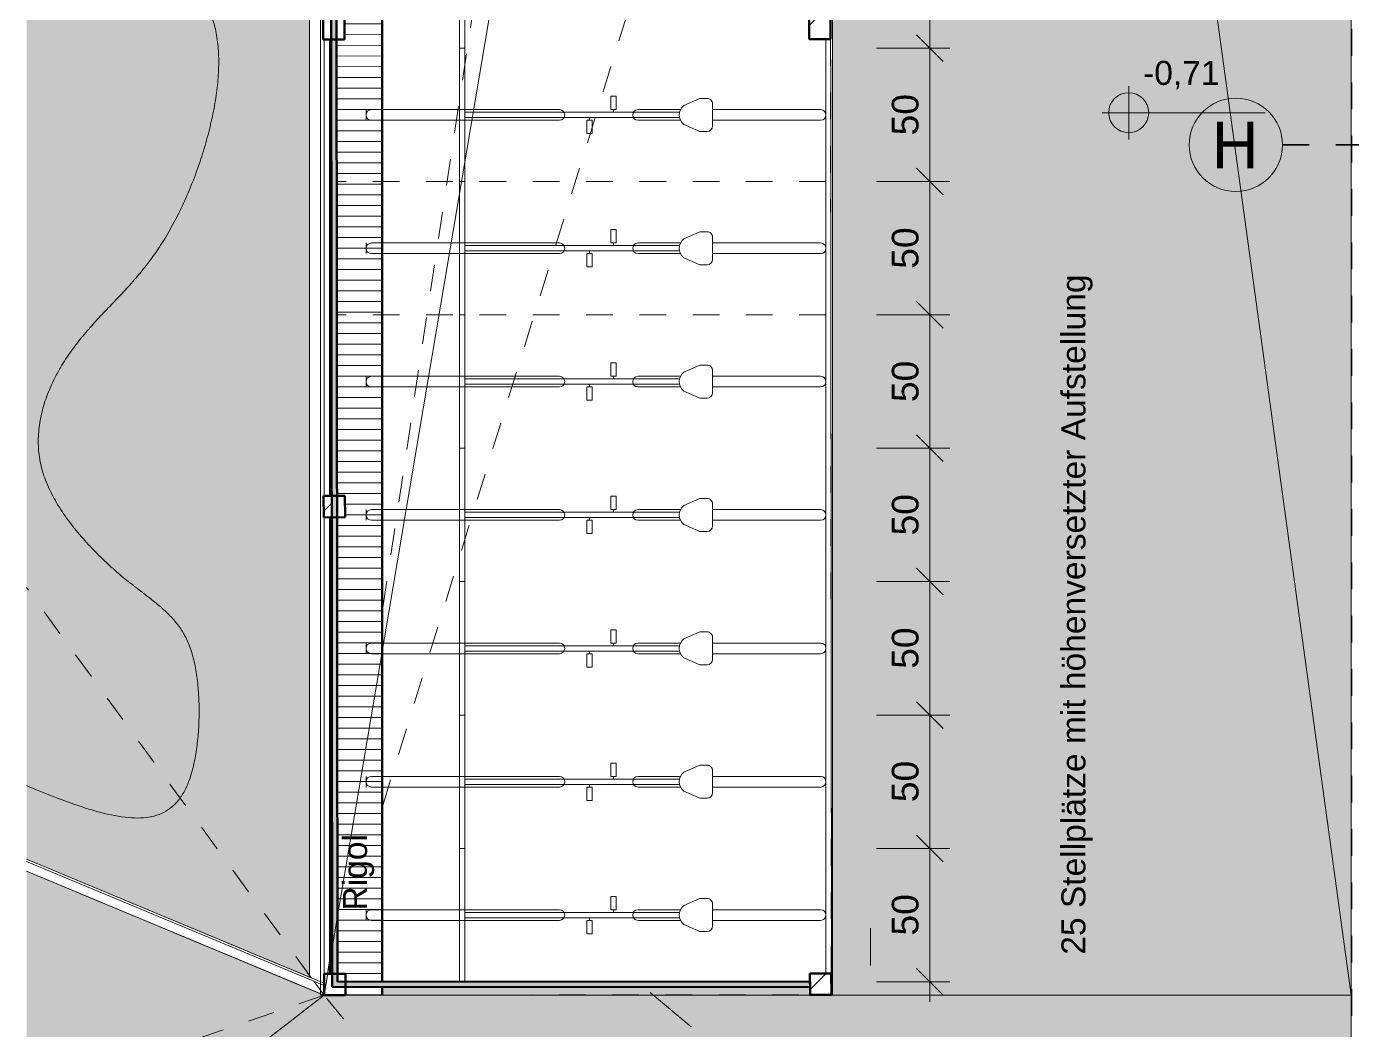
# Model space of a CAD drawing. Header units: metres. Extents: x -2.6 to 53.4, y 58.8 to 100.4.
# Drawn here: x -0.889 to 4.084, y 67.757 to 71.521 of the extents above; entities that cross this region are included whole.
import ezdxf

# ---------------------------------------------------------------- set-up
doc = ezdxf.new("R2010")
doc.units = ezdxf.units.M
for name, pattern in [('Strich Punkt Mittel', [0.015875, 0.00635, -0.004763, 0, -0.004763]), ('Verdeckt', [0.003, 0.002, -0.001]), ('Verdeckt Unten', [0.005, 0.003, -0.002])]:
    doc.linetypes.add(name, pattern=pattern)
for name, color, linetype, lineweight in [('A-DETL-GENF_', 92, 'Continuous', 13), ('A-DETL-MBND', 5, 'Continuous', 5), ('A-FLOR-HRAL', 11, 'Continuous', 5), ('A_2D', 7, 'Continuous', 13), ('A_Bemassung-50_', 4, 'Continuous', 9), ('A_Bemassung_', 4, 'Continuous', 9), ('A_Beschriftung_', 7, 'Continuous', 9), ('A_Decken', 8, 'Continuous', 13), ('A_Gelaender', 7, 'Continuous', 13), ('A_Parkplatz', 7, 'Continuous', 13), ('A_Raeume', 7, 'Continuous', 13), ('A_Raeume_', 7, 'Continuous', 5), ('A_Raeume_Beschriftung_', 7, 'Continuous', 9), ('A_Raster_', 1, 'Continuous', 9), ('A_Waende', 7, 'Continuous', 13), ('A_Waende_SHR', 251, 'Continuous', 13), ('G-ANNO-DIMS_', 111, 'Continuous', 9), ('M-EQPM-IDEN_', 50, 'Continuous', 9), ('Text', 130, 'Continuous', 9)]:
    doc.layers.add(name, color=color, linetype=linetype, lineweight=lineweight)
doc.styles.add('Arial_1', font='arial.ttf', dxfattribs={"height": 0.175})
doc.styles.add('Arial_2', font='arial.ttf', dxfattribs={"height": 0.09})
doc.styles.add('Arial_5', font='arial.ttf', dxfattribs={"height": 0.1})
doc.dimstyles.new('WGA-Bemaßung', dxfattribs={"dimscale": 0.3048, "dimtxt": 0.102026, "dimasz": 0.328084, "dimexe": 0.246063, "dimexo": 0.0625, "dimgap": 0.04101, "dimtad": 1, "dimdec": 1, "dimlfac": 100, "dimrnd": 0.5, "dimdsep": 46, "dimtxsty": 'Arial_5', "dimblk1": 'OBLIQUE', "dimblk2": 'OBLIQUE', "dimsah": 1, "dimcen": 0.09, "dimdle": 0.246063, "dimazin": 2, "dimtfac": 1, "dimtdec": 4, "dimtix": 1, "dimtmove": 0, "dimatfit": 3, "dimfxl": 0.656168, "dimfxlon": 1, "dimtvp": 1, "dimtolj": 1, "dimtzin": 0, "dimarcsym": 2})

# ---------------------------------------------------------------- blocks, each defined once
blk = doc.blocks.new('Geländer - Geländer-3410110-263_PP_00EG_BT1')
at = {"layer": 'A_Gelaender', "lineweight": 5}
blk.add_line((4.0799, 80.4655), (4.0799, 67.2368), dxfattribs=at)
blk = doc.blocks.new('Geländer - Geländer-3651125-263_PP_00EG_BT1')
at = {"layer": 'A_Gelaender', "lineweight": 5}
for p, q in [((0.2269, 67.9343), (-0.8892, 68.3998)), ((-0.8892, 68.3912), (0.2266, 67.9257)), ((0.2266, 67.9257), (0.2268, 67.9262))]:
    blk.add_line(p, q, dxfattribs=at)
blk = doc.blocks.new('Pergola1 - Pergola-4560027-263_PP_00EG_BT1')
at = {"layer": 'A_Waende_SHR', "lineweight": 5}
h = blk.add_hatch(dxfattribs=at)
h.set_pattern_fill('FP_95', color=250, style=0, pattern_type=2)
h.set_pattern_definition([(45, (0.1, 0), (-0.1414214, 0.2828427), []), (45, (0, 0), (-0.1414214, 0.2828427), [0.1, -0.15]), (45, (-0.1, 0), (-0.1414214, 0.2828427), [])])
h.paths.add_polyline_path([(0.227, 67.8896), (0.307, 67.8898), (0.3069, 67.9196), (0.2569, 67.9196), (0.2569, 67.9696), (0.2269, 67.9696), (0.227, 67.8896)])
h.paths.add_polyline_path([(2.0495, 67.8911), (2.1295, 67.8913), (2.1294, 67.9712), (2.0494, 67.9711), (2.0495, 67.8913)])
h.paths.add_polyline_path([(0.2769, 67.9396), (0.3069, 67.9396), (0.3069, 67.9696), (0.2769, 67.9696), (0.2769, 67.9411)])
h.paths.add_polyline_path([(0.2254, 69.6812), (0.2554, 69.6812), (0.2553, 69.7612), (0.2253, 69.7612)])
h.paths.add_polyline_path([(0.2754, 69.6813), (0.3054, 69.6813), (0.3053, 69.7613), (0.2753, 69.7613), (0.2754, 69.7313)])
h.paths.add_polyline_path([(0.2238, 71.4729), (0.2538, 71.4729), (0.2538, 71.5529), (0.2238, 71.5529)])
h.paths.add_polyline_path([(0.2738, 71.4729), (0.3038, 71.473), (0.3038, 71.553), (0.2738, 71.5529), (0.2738, 71.5229)])
h.paths.add_polyline_path([(2.0464, 71.4745), (2.1264, 71.4745), (2.1263, 71.5545), (2.0463, 71.5545)])
h.paths.add_polyline_path([(0.2223, 73.2646), (0.2523, 73.2646), (0.2517, 73.3446), (0.2222, 73.3446)])
h.paths.add_polyline_path([(0.2723, 73.2646), (0.3023, 73.2646), (0.3022, 73.3446), (0.2722, 73.3446), (0.2722, 73.3146)])
h.paths.add_polyline_path([(0.2207, 75.0562), (0.2507, 75.0562), (0.2507, 75.1362), (0.2207, 75.1362), (0.2207, 75.0705)])
h.paths.add_polyline_path([(0.2707, 75.0563), (0.3007, 75.0563), (0.3007, 75.1363), (0.2707, 75.1363), (0.2707, 75.0705)])
h.paths.add_polyline_path([(2.0433, 75.0578), (2.1233, 75.0579), (2.1232, 75.1379), (2.0432, 75.1378)])
h.paths.add_polyline_path([(0.2192, 76.8479), (0.2492, 76.8479), (0.2491, 76.9279), (0.2191, 76.9279)])
h.paths.add_polyline_path([(0.2692, 76.8479), (0.2992, 76.848), (0.2991, 76.928), (0.2691, 76.9279), (0.2691, 76.8979)])
h.paths.add_polyline_path([(0.2176, 78.6396), (0.2476, 78.6396), (0.2476, 78.7196), (0.2176, 78.7196), (0.2176, 78.6414)])
h.paths.add_polyline_path([(0.2676, 78.6396), (0.2976, 78.6396), (0.2976, 78.7196), (0.2676, 78.7196), (0.2676, 78.6414)])
h.paths.add_polyline_path([(2.0402, 78.6411), (2.1202, 78.6412), (2.1201, 78.7212), (2.0401, 78.7211)])
h.paths.add_polyline_path([(0.2161, 80.4312), (0.2461, 80.4312), (0.246, 80.4828), (0.296, 80.4828), (0.296, 80.5113), (0.216, 80.5112), (0.216, 80.4693)])
h.paths.add_polyline_path([(0.2661, 80.4313), (0.2961, 80.4313), (0.296, 80.4628), (0.2661, 80.4628), (0.2661, 80.4506)])
h.paths.add_polyline_path([(2.0386, 80.4328), (2.1186, 80.4329), (2.1186, 80.5129), (2.0386, 80.5128), (2.0386, 80.4628)])
h = blk.add_hatch(dxfattribs=at)
h.set_pattern_fill('FP_94', color=250, style=0, pattern_type=2)
h.set_pattern_definition([(216.87, (0.0833, 0.20825), (0.624749256, 0.416501116), [0.10413, -0.93713]), (206.565, (0.20825, 0.14578), (-0.20825414, -0.2082493), [0.23283, -0.23283]), (198.435, (0.20825, 0.04165), (-0.41650024, -0.208245843), [0.13171, -0.52684])])
h.paths.add_polyline_path([(0.2569, 67.9196), (2.0495, 67.9211), (2.0495, 67.9411), (0.2769, 67.9396), (0.2661, 80.4628), (2.0386, 80.4628), (2.0386, 80.4828), (0.246, 80.4828), (0.2569, 67.9285)])
at = {"layer": 'A_Waende', "lineweight": 50}
for p, q in [((0.246, 80.4828), (0.2569, 67.9196)), ((0.2769, 67.9396), (0.2661, 80.4628)), ((0.2238, 71.5529), (0.2238, 71.4729)), ((0.3038, 71.473), (0.3038, 71.553)), ((2.0463, 71.5545), (2.0464, 71.4745)), ((2.1264, 71.4745), (2.1263, 71.5545)), ((0.2238, 71.4729), (0.3038, 71.473)), ((2.0464, 71.4745), (2.1264, 71.4745)), ((0.3053, 69.7613), (0.2253, 69.7612)), ((0.2253, 69.7612), (0.2254, 69.6812)), ((0.3054, 69.6813), (0.3053, 69.7613)), ((0.2254, 69.6812), (0.3054, 69.6813)), ((0.3069, 67.9696), (0.2269, 67.9696)), ((0.2269, 67.9696), (0.227, 67.8896)), ((2.0495, 67.9411), (0.2769, 67.9396)), ((0.307, 67.8896), (0.3069, 67.9696)), ((2.1294, 67.9712), (2.0494, 67.9711)), ((2.0494, 67.9711), (2.0495, 67.8911)), ((2.0495, 67.9211), (2.0495, 67.9411)), ((2.1295, 67.8912), (2.1294, 67.9712)), ((0.227, 67.8896), (0.307, 67.8896)), ((0.2569, 67.9196), (2.0495, 67.9211)), ((2.0495, 67.8911), (2.1295, 67.8912))]:
    blk.add_line(p, q, dxfattribs=at)
blk = doc.blocks.new('Park_Fahrrad_Reihe - Park_Fahrrad_Reihe-4859546-263_PP_00EG_BT1')
at = {"layer": 'A_Parkplatz'}
for p, q in [((-0.02, 0.775), (0.02, 0.775)), ((-0.02, 0.05), (-0.02, 0.755)), ((0.02, 0.755), (0.02, 0.05)), ((0.48, 0.775), (0.52, 0.775)), ((0.48, 0.05), (0.48, 0.755)), ((0.52, 0.755), (0.52, 0.05)), ((0.98, 0.775), (1.02, 0.775)), ((0.98, 0.05), (0.98, 0.755)), ((1.02, 0.755), (1.02, 0.05)), ((1.48, 0.775), (1.52, 0.775)), ((1.48, 0.05), (1.48, 0.755)), ((1.52, 0.755), (1.52, 0.05)), ((1.98, 0.775), (2.02, 0.775)), ((1.98, 0.05), (1.98, 0.755)), ((2.02, 0.755), (2.02, 0.05)), ((2.48, 0.775), (2.52, 0.775)), ((2.48, 0.05), (2.48, 0.755)), ((2.52, 0.755), (2.52, 0.05)), ((2.98, 0.775), (3.02, 0.775)), ((2.98, 0.05), (2.98, 0.755)), ((3.02, 0.755), (3.02, 0.05)), ((-0.25, 0.425), (0.25, 0.425)), ((0.25, 0.405), (-0.25, 0.405)), ((-0.01, -0.4007), (-0.01, 0.405)), ((0.01, -0.4007), (0.01, 0.405)), ((0.25, 0.405), (0.25, 0.425)), ((0.25, 0.425), (0.75, 0.425)), ((0.25, 0.425), (0.25, 0.405)), ((0.75, 0.405), (0.25, 0.405)), ((0.49, -0.4007), (0.49, 0.405)), ((0.51, -0.4007), (0.51, 0.405)), ((0.75, 0.405), (0.75, 0.425)), ((0.75, 0.425), (1.25, 0.425)), ((0.75, 0.425), (0.75, 0.405)), ((1.25, 0.405), (0.75, 0.405)), ((0.99, -0.4007), (0.99, 0.405)), ((1.01, -0.4007), (1.01, 0.405)), ((1.25, 0.405), (1.25, 0.425)), ((1.25, 0.425), (1.75, 0.425)), ((1.25, 0.425), (1.25, 0.405)), ((1.75, 0.405), (1.25, 0.405)), ((1.49, -0.4007), (1.49, 0.405)), ((1.51, -0.4007), (1.51, 0.405)), ((1.75, 0.405), (1.75, 0.425)), ((1.75, 0.425), (2.25, 0.425)), ((1.75, 0.425), (1.75, 0.405)), ((2.25, 0.405), (1.75, 0.405)), ((1.99, -0.4007), (1.99, 0.405)), ((2.01, -0.4007), (2.01, 0.405)), ((2.25, 0.405), (2.25, 0.425)), ((2.25, 0.425), (2.75, 0.425)), ((2.25, 0.425), (2.25, 0.405)), ((2.75, 0.405), (2.25, 0.405)), ((2.49, -0.4007), (2.49, 0.405)), ((2.51, -0.4007), (2.51, 0.405)), ((2.75, 0.405), (2.75, 0.425)), ((2.75, 0.425), (3.25, 0.425)), ((2.75, 0.425), (2.75, 0.405)), ((3.25, 0.405), (2.75, 0.405)), ((2.99, -0.4007), (2.99, 0.405)), ((3.01, -0.4007), (3.01, 0.405)), ((3.25, 0.405), (3.25, 0.425)), ((3.25, 0.425), (3.75, 0.425)), ((3.25, 0.425), (3.25, 0.405)), ((3.75, 0.405), (3.25, 0.405)), ((-0.07, -0.0734), (-0.07, -0.0534)), ((-0.07, -0.0534), (-0.02, -0.0534)), ((-0.02, -0.0734), (-0.07, -0.0734)), ((-0.02, -0.0534), (-0.02, -0.0734)), ((-0.02, -0.0634), (-0.01, -0.0634)), ((0.43, -0.0734), (0.43, -0.0534)), ((0.43, -0.0534), (0.48, -0.0534)), ((0.48, -0.0734), (0.43, -0.0734)), ((0.48, -0.0534), (0.48, -0.0734)), ((0.48, -0.0634), (0.49, -0.0634)), ((0.93, -0.0734), (0.93, -0.0534)), ((0.93, -0.0534), (0.98, -0.0534)), ((0.98, -0.0734), (0.93, -0.0734)), ((0.98, -0.0534), (0.98, -0.0734)), ((0.98, -0.0634), (0.99, -0.0634)), ((1.43, -0.0734), (1.43, -0.0534)), ((1.43, -0.0534), (1.48, -0.0534)), ((1.48, -0.0734), (1.43, -0.0734)), ((1.48, -0.0534), (1.48, -0.0734)), ((1.48, -0.0634), (1.49, -0.0634)), ((1.93, -0.0734), (1.93, -0.0534)), ((1.93, -0.0534), (1.98, -0.0534)), ((1.98, -0.0734), (1.93, -0.0734)), ((1.98, -0.0534), (1.98, -0.0734)), ((1.98, -0.0634), (1.99, -0.0634)), ((2.43, -0.0734), (2.43, -0.0534)), ((2.43, -0.0534), (2.48, -0.0534)), ((2.48, -0.0734), (2.43, -0.0734)), ((2.48, -0.0534), (2.48, -0.0734)), ((2.48, -0.0634), (2.49, -0.0634)), ((2.93, -0.0734), (2.93, -0.0534)), ((2.93, -0.0534), (2.98, -0.0534)), ((2.98, -0.0734), (2.93, -0.0734)), ((2.98, -0.0534), (2.98, -0.0734)), ((2.98, -0.0634), (2.99, -0.0634)), ((0.02, -0.163), (0.02, -0.143)), ((0.02, -0.143), (0.07, -0.143)), ((0.07, -0.143), (0.07, -0.163)), ((0.52, -0.163), (0.52, -0.143)), ((0.52, -0.143), (0.57, -0.143)), ((0.57, -0.143), (0.57, -0.163)), ((1.02, -0.163), (1.02, -0.143)), ((1.02, -0.143), (1.07, -0.143)), ((1.07, -0.143), (1.07, -0.163)), ((1.52, -0.163), (1.52, -0.143)), ((1.52, -0.143), (1.57, -0.143)), ((1.57, -0.143), (1.57, -0.163)), ((2.02, -0.163), (2.02, -0.143)), ((2.02, -0.143), (2.07, -0.143)), ((2.07, -0.143), (2.07, -0.163)), ((2.52, -0.163), (2.52, -0.143)), ((2.52, -0.143), (2.57, -0.143)), ((2.57, -0.143), (2.57, -0.163)), ((3.02, -0.163), (3.02, -0.143)), ((3.02, -0.143), (3.07, -0.143)), ((3.07, -0.143), (3.07, -0.163)), ((0.02, -0.153), (0.01, -0.153)), ((0.07, -0.163), (0.02, -0.163)), ((0.52, -0.153), (0.51, -0.153)), ((0.57, -0.163), (0.52, -0.163)), ((1.02, -0.153), (1.01, -0.153)), ((1.07, -0.163), (1.02, -0.163)), ((1.52, -0.153), (1.51, -0.153)), ((1.57, -0.163), (1.52, -0.163)), ((2.02, -0.153), (2.01, -0.153)), ((2.07, -0.163), (2.02, -0.163)), ((2.52, -0.153), (2.51, -0.153)), ((2.57, -0.163), (2.52, -0.163)), ((3.02, -0.153), (3.01, -0.153)), ((3.07, -0.163), (3.02, -0.163)), ((-0.02, -0.4042), (-0.02, -0.245)), ((0.02, -0.245), (0.02, -0.4042)), ((0.48, -0.4042), (0.48, -0.245)), ((0.52, -0.245), (0.52, -0.4042)), ((0.98, -0.4042), (0.98, -0.245)), ((1.02, -0.245), (1.02, -0.4042)), ((1.48, -0.4042), (1.48, -0.245)), ((1.52, -0.245), (1.52, -0.4042)), ((1.98, -0.4042), (1.98, -0.245)), ((2.02, -0.245), (2.02, -0.4042)), ((2.48, -0.4042), (2.48, -0.245)), ((2.52, -0.245), (2.52, -0.4042)), ((2.98, -0.4042), (2.98, -0.245)), ((3.02, -0.245), (3.02, -0.4042)), ((-0.0353, -0.4163), (-0.062, -0.4769)), ((0.0353, -0.4163), (0.062, -0.4769)), ((0.4647, -0.4163), (0.438, -0.4769)), ((0.5353, -0.4163), (0.562, -0.4769)), ((0.9647, -0.4163), (0.938, -0.4769)), ((1.0353, -0.4163), (1.062, -0.4769)), ((1.4647, -0.4163), (1.438, -0.4769)), ((1.5353, -0.4163), (1.562, -0.4769)), ((1.9647, -0.4163), (1.938, -0.4769)), ((2.0353, -0.4163), (2.062, -0.4769)), ((2.4647, -0.4163), (2.438, -0.4769)), ((2.5353, -0.4163), (2.562, -0.4769)), ((2.9647, -0.4163), (2.938, -0.4769)), ((3.0353, -0.4163), (3.062, -0.4769)), ((-0.062, -0.4769), (-0.062, -0.5044)), ((0.062, -0.4769), (0.062, -0.5044)), ((0.438, -0.4769), (0.438, -0.5044)), ((0.562, -0.4769), (0.562, -0.5044)), ((0.938, -0.4769), (0.938, -0.5044)), ((1.062, -0.4769), (1.062, -0.5044)), ((1.438, -0.4769), (1.438, -0.5044)), ((1.562, -0.4769), (1.562, -0.5044)), ((1.938, -0.4769), (1.938, -0.5044)), ((2.062, -0.4769), (2.062, -0.5044)), ((2.438, -0.4769), (2.438, -0.5044)), ((2.562, -0.4769), (2.562, -0.5044)), ((2.938, -0.4769), (2.938, -0.5044)), ((3.062, -0.4769), (3.062, -0.5044)), ((-0.042, -0.5244), (0.042, -0.5244)), ((-0.02, -0.93), (-0.02, -0.5244)), ((0.02, -0.5244), (0.02, -0.93)), ((0.458, -0.5244), (0.542, -0.5244)), ((0.48, -0.93), (0.48, -0.5244)), ((0.52, -0.5244), (0.52, -0.93)), ((0.958, -0.5244), (1.042, -0.5244)), ((0.98, -0.93), (0.98, -0.5244)), ((1.02, -0.5244), (1.02, -0.93)), ((1.458, -0.5244), (1.542, -0.5244)), ((1.48, -0.93), (1.48, -0.5244)), ((1.52, -0.5244), (1.52, -0.93)), ((1.958, -0.5244), (2.042, -0.5244)), ((1.98, -0.93), (1.98, -0.5244)), ((2.02, -0.5244), (2.02, -0.93)), ((2.458, -0.5244), (2.542, -0.5244)), ((2.48, -0.93), (2.48, -0.5244)), ((2.52, -0.5244), (2.52, -0.93)), ((2.958, -0.5244), (3.042, -0.5244)), ((2.98, -0.93), (2.98, -0.5244)), ((3.02, -0.5244), (3.02, -0.93)), ((-0.2188, -0.95), (0.25, -0.95)), ((0.25, -0.95), (0.75, -0.95)), ((0.75, -0.95), (1.25, -0.95)), ((1.25, -0.95), (1.75, -0.95)), ((1.75, -0.95), (2.25, -0.95)), ((2.25, -0.95), (2.75, -0.95)), ((2.75, -0.95), (3.25, -0.95)), ((3.25, -0.95), (3.2846, -0.95))]:
    blk.add_line(p, q, dxfattribs=at)
for centre, radius, start, end in [((0, 0.755), 0.02, 0, 180), ((0.5, 0.755), 0.02, 0, 180), ((1, 0.755), 0.02, 0, 180), ((1.5, 0.755), 0.02, 0, 180), ((2, 0.755), 0.02, 0, 180), ((2.5, 0.755), 0.02, 0, 180), ((3, 0.755), 0.02, 0, 180), ((0, 0.05), 0.02, 180, 0), ((0.5, 0.05), 0.02, 180, 0), ((1, 0.05), 0.02, 180, 0), ((1.5, 0.05), 0.02, 180, 360), ((2, 0.05), 0.02, 180, 0), ((2.5, 0.05), 0.02, 180, 360), ((3, 0.05), 0.02, 180, 360), ((0, -0.245), 0.02, 360, 180), ((0.5, -0.245), 0.02, 0, 180), ((1, -0.245), 0.02, 0, 180), ((1.5, -0.245), 0.02, 0, 180), ((2, -0.245), 0.02, 0, 180), ((2.5, -0.245), 0.02, 0, 180), ((3, -0.245), 0.02, 0, 180), ((0, -0.445), 0.0455, 39.1071, 140.8929), ((0.5, -0.445), 0.0455, 39.1071, 140.8929), ((1, -0.445), 0.0455, 39.1071, 140.8929), ((1.5, -0.445), 0.0455, 39.1071, 140.8929), ((2, -0.445), 0.0455, 39.1071, 140.8929), ((2.5, -0.445), 0.0455, 39.1071, 140.8929), ((3, -0.445), 0.0455, 39.1071, 140.8929), ((-0.042, -0.5044), 0.02, 180, 270), ((0.042, -0.5044), 0.02, 270, 0), ((0.458, -0.5044), 0.02, 180, 270), ((0.542, -0.5044), 0.02, 270, 0), ((0.958, -0.5044), 0.02, 180, 270), ((1.042, -0.5044), 0.02, 270, 0), ((1.458, -0.5044), 0.02, 180, 270), ((1.542, -0.5044), 0.02, 270, 0), ((1.958, -0.5044), 0.02, 180, 270), ((2.042, -0.5044), 0.02, 270, 0), ((2.458, -0.5044), 0.02, 180, 270), ((2.542, -0.5044), 0.02, 270, 0), ((2.958, -0.5044), 0.02, 180, 270), ((3.042, -0.5044), 0.02, 270, 0), ((0, -0.93), 0.02, 180, 360), ((0.5, -0.93), 0.02, 180, 360), ((1, -0.93), 0.02, 180, 360), ((1.5, -0.93), 0.02, 180, 360), ((2, -0.93), 0.02, 180, 360), ((2.5, -0.93), 0.02, 180, 360), ((3, -0.93), 0.02, 180, 360)]:
    blk.add_arc(centre, radius, start, end, dxfattribs=at)
blk = doc.blocks.new('HLS_Rigol - 20x8cm-9179605-263_PP_00EG_BT1')
at = {"layer": 'A-DETL-MBND'}
h = blk.add_hatch(dxfattribs=at)
h.set_pattern_fill('FP_124', color=252, style=0, pattern_type=2)
h.set_pattern_definition([(359.99107, (-0.26287, 67.891), (-3.77e-06, 0.04), [])])
h.paths.add_polyline_path([(0.4417, 67.8905), (0.4417, 67.9197), (0.3069, 67.9196), (0.307, 67.8905), (0.4064, 67.8905)])
h.paths.add_polyline_path([(0.3069, 67.9396), (0.4417, 67.9397), (0.4417, 78.4899), (0.2707, 78.4655), (0.2678, 78.445), (0.2691, 76.9279), (0.2991, 76.928), (0.2991, 76.848), (0.2692, 76.8479), (0.2707, 75.1363), (0.3007, 75.1363), (0.3007, 75.0563), (0.2707, 75.0562), (0.2722, 73.3446), (0.3022, 73.3446), (0.3022, 73.2646), (0.2723, 73.2646), (0.2738, 71.5529), (0.3038, 71.553), (0.3038, 71.473), (0.2738, 71.4729), (0.2753, 69.7613), (0.3053, 69.7613), (0.3053, 69.6813), (0.2754, 69.6812), (0.2769, 67.9696), (0.3069, 67.9696), (0.3069, 67.9411)])
h.paths.add_polyline_path([(0.2517, 67.9696), (0.2569, 67.9696), (0.2554, 69.6812), (0.2517, 69.6812), (0.2517, 67.9696)])
h.paths.add_polyline_path([(0.2517, 69.7612), (0.2553, 69.7613), (0.2538, 71.4729), (0.2517, 71.4729), (0.2517, 69.7613)])
h.paths.add_polyline_path([(0.2517, 71.5529), (0.2538, 71.553), (0.2523, 73.2646), (0.2517, 73.2646), (0.2517, 71.553)])
h.paths.add_polyline_path([(0.2517, 73.3446), (0.2522, 73.3446), (0.2517, 73.3446)])
h.paths.add_polyline_path([(0.2707, 78.4905), (0.4417, 78.4905), (0.4417, 80.2762), (0.2662, 80.276), (0.2676, 78.7196), (0.2976, 78.7196), (0.2976, 78.6396), (0.2676, 78.6396), (0.2678, 78.4905)])
h.paths.add_polyline_path([(0.2662, 80.279), (0.4417, 80.2792), (0.4417, 80.2812), (0.2662, 80.281)])
h.paths.add_polyline_path([(0.296, 80.4828), (0.4417, 80.4828), (0.4417, 80.4896), (0.296, 80.4896)])
h = blk.add_hatch(dxfattribs=at)
h.set_pattern_fill('FP_125', color=252, style=0, pattern_type=2)
h.set_pattern_definition([(222.27, (0.44272, 67.891), (4.15e-06, -0.039997125), [])])
h.paths.add_polyline_path([(0.4417, 67.9397), (0.442, 67.9397), (0.4417, 67.9411)])
h.paths.add_polyline_path([(0.4417, 80.2792), (0.442, 80.2794), (0.4417, 80.2792)])
for p, q in [((0.4467, 67.9397), (0.4467, 80.2762)), ((0.4467, 67.9397), (0.4467, 80.2762)), ((0.4417, 67.9397), (0.4417, 78.4899)), ((0.442, 78.49), (0.442, 67.9397)), ((0.4437, 67.9397), (0.4437, 78.4902)), ((0.2467, 69.7612), (0.2467, 71.4729)), ((0.2467, 69.7612), (0.2467, 71.4729)), ((0.2497, 69.7612), (0.2497, 71.4729)), ((0.2501, 69.7612), (0.2501, 71.4729)), ((0.2517, 69.7612), (0.2517, 71.4729)), ((0.2467, 67.9696), (0.2467, 69.6812)), ((0.2467, 67.9696), (0.2467, 69.6812)), ((0.2497, 67.9696), (0.2497, 69.6812)), ((0.2501, 67.9696), (0.2501, 69.6812)), ((0.2517, 67.9696), (0.2517, 69.6812)), ((0.4417, 67.8905), (0.307, 67.8905)), ((0.4417, 67.8905), (0.4417, 67.9197)), ((0.442, 67.8908), (0.4417, 67.8905)), ((0.442, 67.9197), (0.442, 67.8908)), ((0.4437, 67.8908), (0.442, 67.8908)), ((0.4437, 67.8905), (0.4437, 67.9197)), ((0.4467, 67.8905), (0.4437, 67.8905)), ((0.4467, 67.8905), (0.4467, 67.9197)), ((0.4467, 67.8905), (0.4467, 67.9197))]:
    blk.add_line(p, q, dxfattribs=at)
blk = doc.blocks.new('Raster - BS_Achse-112124-263_PP_00EG_BT1')
at = {"layer": 'A_Beschriftung_'}
blk.add_circle((0, 0), 0.0035, dxfattribs=at)
blk = doc.blocks.new('DIMBLOCK1-263_PP_00EG_BT1')
at = {"layer": 'A_Bemassung-50_', "lineweight": 35, "transparency": 16777216}
for p, q in [((2.4986, 68.44), (2.4486, 68.49)), ((2.4986, 68.44), (2.5486, 68.39)), ((2.4986, 67.94), (2.4486, 67.99)), ((2.4986, 67.94), (2.5486, 67.89))]:
    blk.add_line(p, q, dxfattribs=at)
at = {"layer": 'A_Bemassung-50_', "transparency": 16777216}
for p, q in [((2.4986, 68.44), (2.2986, 68.44)), ((2.4986, 67.865), (2.4986, 68.44)), ((2.4986, 68.44), (2.5736, 68.44)), ((2.4986, 67.94), (2.2986, 67.94)), ((2.4986, 67.94), (2.5736, 67.94))]:
    blk.add_line(p, q, dxfattribs=at)
at = {"layer": 'A_Bemassung-50_', "color": 0, "transparency": 16777216, "insert": (2.3563, 68.1131), "char_height": 0.1, "width": 0.184588, "attachment_point": 1, "rotation": 90, "line_spacing_factor": 0.941778, "style": 'Arial_5'}
blk.add_mtext('50', dxfattribs=at)
blk = doc.blocks.new('_Oblique')
at = {"color": 0, "linetype": 'ByBlock', "lineweight": -2}
blk.add_line((-0.5, -0.5), (0.5, 0.5), dxfattribs=at)
blk = doc.blocks.new('DIMBLOCK2-263_PP_00EG_BT1')
at = {"layer": 'A_Bemassung-50_', "lineweight": 35, "transparency": 16777216}
for p, q in [((2.4986, 68.94), (2.4486, 68.99)), ((2.4986, 68.94), (2.5486, 68.89)), ((2.4986, 68.44), (2.4486, 68.49)), ((2.4986, 68.44), (2.5486, 68.39))]:
    blk.add_line(p, q, dxfattribs=at)
at = {"layer": 'A_Bemassung-50_', "transparency": 16777216}
for p, q in [((2.4986, 68.94), (2.2986, 68.94)), ((2.4986, 68.44), (2.4986, 68.94)), ((2.4986, 68.94), (2.5736, 68.94)), ((2.4986, 68.44), (2.2986, 68.44)), ((2.4986, 68.44), (2.5736, 68.44))]:
    blk.add_line(p, q, dxfattribs=at)
at = {"layer": 'A_Bemassung-50_', "color": 0, "transparency": 16777216, "insert": (2.3563, 68.6131), "char_height": 0.1, "width": 0.184588, "attachment_point": 1, "rotation": 90, "line_spacing_factor": 0.941778, "style": 'Arial_5'}
blk.add_mtext('50', dxfattribs=at)
blk = doc.blocks.new('DIMBLOCK3-263_PP_00EG_BT1')
at = {"layer": 'A_Bemassung-50_', "lineweight": 35, "transparency": 16777216}
for p, q in [((2.4986, 69.44), (2.4486, 69.49)), ((2.4986, 69.44), (2.5486, 69.39)), ((2.4986, 68.94), (2.4486, 68.99)), ((2.4986, 68.94), (2.5486, 68.89))]:
    blk.add_line(p, q, dxfattribs=at)
at = {"layer": 'A_Bemassung-50_', "transparency": 16777216}
for p, q in [((2.4986, 69.44), (2.2986, 69.44)), ((2.4986, 68.94), (2.4986, 69.44)), ((2.4986, 69.44), (2.5736, 69.44)), ((2.4986, 68.94), (2.2986, 68.94)), ((2.4986, 68.94), (2.5736, 68.94))]:
    blk.add_line(p, q, dxfattribs=at)
at = {"layer": 'A_Bemassung-50_', "color": 0, "transparency": 16777216, "insert": (2.3563, 69.1131), "char_height": 0.1, "width": 0.184588, "attachment_point": 1, "rotation": 90, "line_spacing_factor": 0.941778, "style": 'Arial_5'}
blk.add_mtext('50', dxfattribs=at)
blk = doc.blocks.new('DIMBLOCK4-263_PP_00EG_BT1')
at = {"layer": 'A_Bemassung-50_', "lineweight": 35, "transparency": 16777216}
for p, q in [((2.4986, 69.94), (2.4486, 69.99)), ((2.4986, 69.94), (2.5486, 69.89)), ((2.4986, 69.44), (2.4486, 69.49)), ((2.4986, 69.44), (2.5486, 69.39))]:
    blk.add_line(p, q, dxfattribs=at)
at = {"layer": 'A_Bemassung-50_', "transparency": 16777216}
for p, q in [((2.4986, 69.94), (2.2986, 69.94)), ((2.4986, 69.44), (2.4986, 69.94)), ((2.4986, 69.94), (2.5736, 69.94)), ((2.4986, 69.44), (2.2986, 69.44)), ((2.4986, 69.44), (2.5736, 69.44))]:
    blk.add_line(p, q, dxfattribs=at)
at = {"layer": 'A_Bemassung-50_', "color": 0, "transparency": 16777216, "insert": (2.3563, 69.6131), "char_height": 0.1, "width": 0.184588, "attachment_point": 1, "rotation": 90, "line_spacing_factor": 0.941778, "style": 'Arial_5'}
blk.add_mtext('50', dxfattribs=at)
blk = doc.blocks.new('DIMBLOCK5-263_PP_00EG_BT1')
at = {"layer": 'A_Bemassung-50_', "lineweight": 35, "transparency": 16777216}
for p, q in [((2.4986, 70.44), (2.4486, 70.49)), ((2.4986, 70.44), (2.5486, 70.39)), ((2.4986, 69.94), (2.4486, 69.99)), ((2.4986, 69.94), (2.5486, 69.89))]:
    blk.add_line(p, q, dxfattribs=at)
at = {"layer": 'A_Bemassung-50_', "transparency": 16777216}
for p, q in [((2.4986, 70.44), (2.2986, 70.44)), ((2.4986, 69.94), (2.4986, 70.44)), ((2.4986, 70.44), (2.5736, 70.44)), ((2.4986, 69.94), (2.2986, 69.94)), ((2.4986, 69.94), (2.5736, 69.94))]:
    blk.add_line(p, q, dxfattribs=at)
at = {"layer": 'A_Bemassung-50_', "color": 0, "transparency": 16777216, "insert": (2.3563, 70.1131), "char_height": 0.1, "width": 0.184588, "attachment_point": 1, "rotation": 90, "line_spacing_factor": 0.941778, "style": 'Arial_5'}
blk.add_mtext('50', dxfattribs=at)
blk = doc.blocks.new('DIMBLOCK6-263_PP_00EG_BT1')
at = {"layer": 'A_Bemassung-50_', "lineweight": 35, "transparency": 16777216}
for p, q in [((2.4986, 70.94), (2.4486, 70.99)), ((2.4986, 70.94), (2.5486, 70.89)), ((2.4986, 70.44), (2.4486, 70.49)), ((2.4986, 70.44), (2.5486, 70.39))]:
    blk.add_line(p, q, dxfattribs=at)
at = {"layer": 'A_Bemassung-50_', "transparency": 16777216}
for p, q in [((2.4986, 70.94), (2.2986, 70.94)), ((2.4986, 70.44), (2.4986, 70.94)), ((2.4986, 70.94), (2.5736, 70.94)), ((2.4986, 70.44), (2.2986, 70.44)), ((2.4986, 70.44), (2.5736, 70.44))]:
    blk.add_line(p, q, dxfattribs=at)
at = {"layer": 'A_Bemassung-50_', "color": 0, "transparency": 16777216, "insert": (2.3563, 70.6131), "char_height": 0.1, "width": 0.184588, "attachment_point": 1, "rotation": 90, "line_spacing_factor": 0.941778, "style": 'Arial_5'}
blk.add_mtext('50', dxfattribs=at)
blk = doc.blocks.new('DIMBLOCK7-263_PP_00EG_BT1')
at = {"layer": 'A_Bemassung-50_', "lineweight": 35, "transparency": 16777216}
for p, q in [((2.4986, 71.44), (2.4486, 71.49)), ((2.4986, 71.44), (2.5486, 71.39)), ((2.4986, 70.94), (2.4486, 70.99)), ((2.4986, 70.94), (2.5486, 70.89))]:
    blk.add_line(p, q, dxfattribs=at)
at = {"layer": 'A_Bemassung-50_', "transparency": 16777216}
for p, q in [((2.4986, 71.44), (2.2986, 71.44)), ((2.4986, 70.94), (2.4986, 71.44)), ((2.4986, 71.44), (2.5736, 71.44)), ((2.4986, 70.94), (2.2986, 70.94)), ((2.4986, 70.94), (2.5736, 70.94))]:
    blk.add_line(p, q, dxfattribs=at)
at = {"layer": 'A_Bemassung-50_', "color": 0, "transparency": 16777216, "insert": (2.3563, 71.1131), "char_height": 0.1, "width": 0.184588, "attachment_point": 1, "rotation": 90, "line_spacing_factor": 0.941778, "style": 'Arial_5'}
blk.add_mtext('50', dxfattribs=at)
blk = doc.blocks.new('DIMBLOCK8-263_PP_00EG_BT1')
at = {"layer": 'A_Bemassung-50_', "lineweight": 35, "transparency": 16777216}
for p, q in [((2.4986, 71.94), (2.4486, 71.99)), ((2.4986, 71.94), (2.5486, 71.89)), ((2.4986, 71.44), (2.4486, 71.49)), ((2.4986, 71.44), (2.5486, 71.39))]:
    blk.add_line(p, q, dxfattribs=at)
at = {"layer": 'A_Bemassung-50_', "transparency": 16777216}
for p, q in [((2.4986, 71.94), (2.2986, 71.94)), ((2.4986, 71.44), (2.4986, 71.94)), ((2.4986, 71.94), (2.5736, 71.94)), ((2.4986, 71.44), (2.2986, 71.44)), ((2.4986, 71.44), (2.5736, 71.44))]:
    blk.add_line(p, q, dxfattribs=at)
at = {"layer": 'A_Bemassung-50_', "color": 0, "transparency": 16777216, "insert": (2.3563, 71.6131), "char_height": 0.1, "width": 0.184588, "attachment_point": 1, "rotation": 90, "line_spacing_factor": 0.941778, "style": 'Arial_5'}
blk.add_mtext('50', dxfattribs=at)
blk = doc.blocks.new('Höhenkoten - 018-55644-263_PP_00EG_BT1')
at = {"layer": 'G-ANNO-DIMS_'}
for p, q in [((0, 0), (0, 0.002)), ((-0.002, 0), (0.010242, 0)), ((0, 0), (0, -0.002))]:
    blk.add_line(p, q, dxfattribs=at)
blk.add_circle((0, 0), 0.0015, dxfattribs=at)

msp = doc.modelspace()

# ---------------------------------------------------------------- hatches: boundary and pattern name
at = {"layer": 'A-DETL-GENF_'}
h = msp.add_hatch(color=10, dxfattribs=at)
h.paths.add_polyline_path([(-0.8892, 65.8893), (4.0799, 65.8905), (4.0799, 91.5308), (4.0817, 91.5308), (4.081, 91.5321), (4.0893, 91.5316), (16.0904, 89.6167), (16.0904, 89.609), (17.8512, 89.3272), (17.8512, 89.3285), (17.8508, 89.329), (17.8508, 89.3788), (17.8466, 89.3544), (4.0838, 91.5569), (4.1143, 91.7444), (9.3588, 90.9052), (17.8509, 89.5469), (17.8509, 89.5482), (4.1144, 91.7466), (4.1148, 91.7494), (9.3588, 90.9103), (17.8509, 89.5515), (17.8517, 90.7759), (18.0263, 90.7762), (-0.8892, 93.8029), (-0.8892, 92.5066), (2.4017, 91.98), (2.4009, 91.9771), (-0.8892, 92.5036), (-0.8892, 92.5016), (2.4009, 91.9751), (2.3705, 91.7875), (2.3527, 91.7904), (2.3527, 91.7884), (2.3516, 91.7886), (2.3516, 91.8496), (2.3486, 91.8489), (2.3486, 91.791), (2.3466, 91.7914), (2.3466, 91.8485), (2.1997, 91.8149), (2.1583, 91.8215), (2.158, 91.8195), (2.1945, 91.8137), (2.1867, 91.8119), (2.1576, 91.8166), (2.1551, 91.7995), (2.1566, 91.7995), (2.1566, 91.7823), (2.1546, 91.7826), (2.1546, 91.7953), (2.1527, 91.7855), (2.1527, 91.8173), (-0.8892, 92.3041), (-0.8892, 92.2838), (2.1339, 91.7995), (2.1339, 80.4745), (2.1566, 80.4742), (2.1566, 80.4729), (2.1339, 80.4729), (2.1339, 80.2829), (2.3466, 80.2831), (2.3466, 80.3346), (2.1684, 80.4693), (2.3716, 80.4693), (2.3714, 80.2793), (2.3516, 80.2793), (2.3516, 80.3308), (2.3486, 80.3331), (2.3486, 80.2811), (2.1339, 80.2809), (2.1339, 80.2775), (2.3714, 80.2773), (2.3714, 80.2743), (2.1339, 80.2743), (2.1339, 67.8913), (2.0495, 67.8913), (2.0494, 67.9211), (0.447, 67.9196), (0.4467, 67.8905), (0.307, 67.8905), (0.3069, 67.8896), (0.2261, 67.8896), (-0.8892, 68.3549), (-0.8892, 66.0014)])
h.paths.add_polyline_path([(3.6336, 66.146), (3.6336, 66.946), (4.0336, 66.546), (3.7264, 66.2388)])
h.paths.add_polyline_path([(2.3714, 80.4712), (2.1658, 80.4713), (2.1618, 80.4743), (2.3716, 80.4742), (2.3714, 80.4716)])
h.paths.add_polyline_path([(3.7579, 86.7939), (3.7579, 86.8945), (3.3807, 86.8945), (3.3807, 87.0584), (3.7579, 87.0584), (3.7579, 87.1629), (3.9424, 86.9784), (3.8585, 86.8945)])
h.paths.add_polyline_path([(22.0038, 87.818), (22.1575, 87.818), (22.1575, 88.6685), (22.1477, 88.6587), (22.1477, 88.8387), (22.1575, 88.8288), (22.1575, 90.743), (20.6077, 90.991), (20.6077, 90.442), (20.1151, 90.442), (18.0517, 90.7721), (18.0517, 89.3156), (17.924, 89.3156), (18.1093, 89.2857), (18.1093, 87.818), (18.3877, 87.818), (18.3877, 87.8555), (19.8177, 87.8555), (19.8177, 87.818), (20.0677, 87.818), (20.0682, 90.437), (20.6077, 90.437), (20.6077, 87.818), (21.1559, 87.818)])
h.paths.add_polyline_path([(19.3524, 87.8575), (18.3877, 87.8575), (18.3877, 87.8605), (19.8177, 87.8605), (19.8177, 87.8575), (19.4601, 87.8575)])
h.paths.add_polyline_path([(19.0956, 88.7628), (18.6956, 89.1628), (19.4956, 89.1628), (19.331, 88.9982)])
h.paths.add_polyline_path([(21.9576, 89.1744), (21.9576, 89.275), (21.5804, 89.275), (21.5804, 89.4389), (21.9576, 89.4389), (21.9576, 89.5434), (22.1421, 89.3589), (22.0038, 89.2206)])
h.paths.add_polyline_path([(17.8562, 89.3265), (17.8562, 89.3278), (17.8547, 89.328), (17.8547, 89.3267)])
h.paths.add_polyline_path([(17.8461, 89.3495), (4.0832, 91.5517), (4.084, 91.5549), (9.9214, 90.6208), (17.8466, 89.3524)])
h.paths.add_polyline_path([(21.7198, 89.5153), (21.5353, 89.6998), (21.7198, 89.8843), (21.7198, 89.7798), (22.097, 89.7798), (22.097, 89.6159), (21.7198, 89.6159), (21.7198, 89.5421)])
h.paths.add_polyline_path([(15.0965, 90.2746), (14.912, 90.4591), (15.0126, 90.4591), (15.0126, 90.8363), (15.1765, 90.8363), (15.1765, 90.4591), (15.281, 90.4591), (15.1765, 90.3547)])
h.paths.add_polyline_path([(14.7965, 90.2763), (14.6326, 90.2763), (14.6326, 90.6536), (14.532, 90.6536), (14.7165, 90.8381), (14.901, 90.6536), (14.7965, 90.6536), (14.7965, 90.4591)])
h.paths.add_polyline_path([(3.5652, 90.692), (3.3807, 90.8764), (3.5652, 91.0609), (3.5652, 90.9604), (3.9424, 90.9604), (3.9424, 90.7964), (3.5652, 90.7964)])
h.paths.add_polyline_path([(8.0841, 91.2144), (8.0841, 91.5916), (7.9835, 91.5916), (8.168, 91.7761), (8.3525, 91.5916), (8.248, 91.5916), (8.248, 91.2144)])
h.paths.add_polyline_path([(4.0832, 91.5517), (4.0832, 91.5528), (4.0834, 91.5539)])
h.paths.add_polyline_path([(2.3701, 91.7826), (2.3516, 91.7855), (2.3516, 91.7885), (2.3705, 91.7855)])
h.paths.add_polyline_path([(2.3486, 91.786), (2.3466, 91.7863), (2.3466, 91.7893), (2.3486, 91.789), (2.3486, 91.7875)])
h.paths.add_polyline_path([(2.1527, 91.8204), (2.1527, 91.8224), (-0.8892, 92.3091), (-0.8892, 92.3071), (2.1369, 91.8229)])
at = {"layer": 'A-DETL-GENF_', "lineweight": 5}
h = msp.add_hatch(dxfattribs=at)
h.set_pattern_fill('FP_190', color=55, style=0, pattern_type=2)
h.set_pattern_definition([(90, (0, 0), (-0.17961, 0.17961), [0.04762, -0.31159]), (45, (0, 0), (-0.1796051, 0.1796051), [0.04763, -0.20638]), (135, (0, 0), (-0.1796051, -0.1796051), [0.04763, -0.20638])])
h.paths.add_polyline_path([(0.1722, 67.9571), (0.1722, 80.5655), (1.9567, 80.5655), (1.9567, 82.1446), (2.1214, 82.1447), (2.121, 91.8021), (-0.8892, 92.2838), (-0.8892, 68.3998), (0.1706, 67.9577)])

# ---------------------------------------------------------------- linework, layer by layer
at = {"layer": 'A_2D', "linetype": 'Verdeckt', "lineweight": 25}
msp.add_line((4.0809, 93.9118), (4.0809, 60.8261), dxfattribs=at)
at = {"layer": 'A_2D'}
for p, q in [((2.1339, 91.8001), (2.1339, 67.8913)), ((4.0799, 65.8905), (4.0799, 91.5308)), ((0.1722, 67.9571), (0.1722, 80.5655)), ((0.227, 67.8893), (2.3517, 80.4655)), ((2.3517, 80.4655), (4.0799, 67.8893)), ((-0.8892, 68.3998), (0.1722, 67.9571)), ((0.227, 67.8893), (-0.8892, 68.3549)), ((0.227, 67.8893), (-0.8892, 67.0276)), ((0.307, 67.8896), (0.227, 67.8893)), ((0.227, 67.8893), (4.0799, 67.8893)), ((2.0495, 67.9211), (0.3069, 67.9196)), ((0.3069, 67.9196), (0.307, 67.8896)), ((2.0495, 67.8913), (2.0495, 67.9211)), ((2.1339, 67.8913), (2.0495, 67.8913))]:
    msp.add_line(p, q, dxfattribs=at)
at = {"layer": 'A_2D', "linetype": 'Verdeckt Unten'}
for p, q in [((2.1094, 70.94), (0.2743, 70.94)), ((2.1094, 70.44), (0.2747, 70.44))]:
    msp.add_line(p, q, dxfattribs=at)
at = {"layer": 'A_2D', "lineweight": 5}
msp.add_line((2.2769, 68.0011), (2.2769, 68.1411), dxfattribs=at)
at = {"layer": 'A_2D'}
msp.add_open_spline([(-0.8892, 68.6752), (-0.8766, 68.6699), (-0.8117, 68.643), (-0.7285, 68.6108), (-0.6435, 68.5832), (-0.5655, 68.5623), (-0.4807, 68.5498), (-0.3982, 68.5594), (-0.3446, 68.5904), (-0.3104, 68.6306), (-0.2888, 68.6687), (-0.2742, 68.7075), (-0.2645, 68.7428), (-0.2582, 68.7716), (-0.2528, 68.8023), (-0.247, 68.8453), (-0.2423, 68.9022), (-0.2412, 68.9726), (-0.2447, 69.0424), (-0.2532, 69.109), (-0.2645, 69.1594), (-0.2763, 69.1954), (-0.2865, 69.22), (-0.298, 69.2426), (-0.3108, 69.2634), (-0.3249, 69.2828), (-0.3401, 69.3009), (-0.3566, 69.3181), (-0.3741, 69.3347), (-0.3928, 69.3509), (-0.4192, 69.3723), (-0.4476, 69.3942), (-0.4779, 69.4175), (-0.5094, 69.4421), (-0.5511, 69.4762), (-0.6043, 69.5244), (-0.658, 69.5789), (-0.7097, 69.6385), (-0.7567, 69.7021), (-0.7898, 69.7576), (-0.8113, 69.803), (-0.8245, 69.8373), (-0.8346, 69.8718), (-0.8414, 69.9064), (-0.8449, 69.941), (-0.8457, 69.987), (-0.8397, 70.044), (-0.8228, 70.1109), (-0.7977, 70.1757), (-0.7712, 70.2273), (-0.7474, 70.2667), (-0.7285, 70.2954), (-0.7086, 70.3229), (-0.6811, 70.3582), (-0.6451, 70.4), (-0.6001, 70.4482), (-0.5617, 70.4881), (-0.5309, 70.5206), (-0.5002, 70.5539), (-0.4697, 70.5886), (-0.4399, 70.6256), (-0.418, 70.6546), (-0.3966, 70.6852), (-0.3759, 70.7174), (-0.3558, 70.7511), (-0.3364, 70.786), (-0.3178, 70.8221), (-0.2941, 70.8716), (-0.2667, 70.9356), (-0.2377, 71.0146), (-0.2131, 71.0948), (-0.1932, 71.175), (-0.1784, 71.2539), (-0.1696, 71.3306), (-0.1673, 71.4039), (-0.1723, 71.4727), (-0.1853, 71.5358), (-0.2034, 71.5827), (-0.2225, 71.6163), (-0.2393, 71.6394), (-0.2584, 71.6605), (-0.2794, 71.6798), (-0.302, 71.6974), (-0.334, 71.7189), (-0.3766, 71.7425), (-0.4298, 71.767), (-0.4826, 71.789), (-0.5328, 71.81), (-0.5811, 71.8281), (-0.6283, 71.8418), (-0.6751, 71.8493), (-0.7221, 71.8491), (-0.7703, 71.8393), (-0.8118, 71.8218), (-0.8464, 71.8014), (-0.8693, 71.7853), (-0.8838, 71.7738), (-0.8891, 71.7694)], degree=3, knots=[0.4141814, 0.4141814, 0.4141814, 0.4141814, 0.4158076, 0.4226804, 0.4261168, 0.4295533, 0.4364261, 0.443299, 0.4501718, 0.4536082, 0.4570447, 0.4604811, 0.4621993, 0.4639175, 0.4656357, 0.467354, 0.4707904, 0.4742268, 0.4776632, 0.4810997, 0.4845361, 0.4862543, 0.4879725, 0.4896907, 0.4914089, 0.4931271, 0.4948454, 0.4965636, 0.4982818, 0.5, 0.5017182, 0.5051546, 0.5068729, 0.5085911, 0.5120275, 0.5154639, 0.5189003, 0.5223368, 0.5257732, 0.5292096, 0.5309278, 0.532646, 0.5343643, 0.5360825, 0.5378007, 0.5395189, 0.5429553, 0.5463918, 0.5498282, 0.5532646, 0.5549828, 0.556701, 0.5584192, 0.5601375, 0.5635739, 0.5670103, 0.5704467, 0.5721649, 0.5738832, 0.5773196, 0.5790378, 0.580756, 0.5824742, 0.5841924, 0.5859107, 0.5876289, 0.5893471, 0.5910653, 0.5945017, 0.5979381, 0.6013746, 0.604811, 0.6082474, 0.6116838, 0.6151203, 0.6185567, 0.6219931, 0.6254296, 0.6271478, 0.628866, 0.6305842, 0.6323024, 0.6340206, 0.6357388, 0.6391753, 0.6426117, 0.6460481, 0.6494845, 0.652921, 0.6563574, 0.6597938, 0.6632302, 0.6666667, 0.6701031, 0.6718213, 0.6735395, 0.6745473, 0.6745473, 0.6745473, 0.6745473], dxfattribs=at)
at = {"layer": 'A_Decken', "linetype": 'Verdeckt Unten'}
for p, q in [((0.4469, 68.6012), (4.0799, 80.3602)), ((0.4469, 69.3429), (2.1013, 80.2743)), ((0.1797, 67.9539), (-0.8892, 69.4175)), ((0.2391, 67.9696), (0.2467, 68.0197)), ((0.227, 67.8893), (0.1888, 67.9415)), ((0.227, 67.8893), (-0.8892, 67.0297)), ((0.227, 67.8893), (-0.8892, 67.5064)), ((2.5728, 65.0089), (0.227, 67.8893))]:
    msp.add_line(p, q, dxfattribs=at)
at = {"layer": 'A_Decken'}
for p, q in [((0.4469, 80.2762), (0.4469, 69.3429)), ((0.227, 69.7612), (0.227, 71.4729)), ((0.227, 67.9695), (0.227, 69.6812)), ((0.4469, 69.3429), (0.4469, 68.6012)), ((0.4469, 68.6012), (0.447, 67.9397)), ((-0.8892, 68.3549), (0.227, 67.8893)), ((0.4437, 67.8907), (0.4417, 67.8907)), ((0.447, 67.9197), (0.447, 67.8907))]:
    msp.add_line(p, q, dxfattribs=at)
at = {"layer": 'A_Raeume', "color": 8, "linetype": 'Verdeckt'}
for p, q in [((0.2137, 67.9398), (0.2137, 80.5148)), ((2.1264, 71.4745), (2.1294, 67.9712)), ((-0.8892, 68.3542), (0.2137, 67.8948)), ((0.2137, 67.8948), (0.2137, 67.9311)), ((0.307, 67.8896), (2.0495, 67.8914))]:
    msp.add_line(p, q, dxfattribs=at)
at = {"layer": 'A_Raeume_', "flags": 128}
msp.add_lwpolyline([(-0.8892, 68.3542), (0.2137, 67.8948), (0.2137, 68.0275), (0.2137, 80.5148), (1.957, 80.5148), (1.9553, 82.1446), (2.1214, 82.1447), (2.1214, 82.2378), (-0.8892, 83.4936)], dxfattribs=at)
msp.add_lwpolyline([(0.2137, 80.5148), (0.2137, 67.8895), (2.1295, 67.8914), (2.1186, 80.5148), (1.8838, 80.5148)], close=True, dxfattribs=at)
at = {"layer": 'A_Raeume_Beschriftung_'}
msp.add_line((1.4496, 67.8999), (1.6034, 67.7708), dxfattribs=at)
at = {"layer": 'A_Raster_', "linetype": 'Strich Punkt Mittel', "lineweight": 35}
msp.add_line((3.8215, 71.078), (48.1601, 71.078), dxfattribs=at)

# ---------------------------------------------------------------- block references
at = {"layer": 'A-DETL-MBND'}
msp.add_blockref('HLS_Rigol - 20x8cm-9179605-263_PP_00EG_BT1', (0, 0), dxfattribs=at)
at = {"layer": 'A-FLOR-HRAL'}
for name in ['Geländer - Geländer-3410110-263_PP_00EG_BT1', 'Geländer - Geländer-3651125-263_PP_00EG_BT1']:
    msp.add_blockref(name, (0, 0), dxfattribs=at)
at = {"layer": 'A_Beschriftung_', "xscale": 49.99999999999998, "yscale": 49.99999999999998, "zscale": 49.99999999999998, "rotation": 269.9999999999997}
msp.add_blockref('Raster - BS_Achse-112124-263_PP_00EG_BT1', (3.6465, 71.078), dxfattribs=at)
at = {"layer": 'A_Parkplatz', "rotation": 90.0000000000001}
msp.add_blockref('Park_Fahrrad_Reihe - Park_Fahrrad_Reihe-4859546-263_PP_00EG_BT1', (1.1594, 68.19), dxfattribs=at)
at = {"layer": 'A_Waende'}
msp.add_blockref('Pergola1 - Pergola-4560027-263_PP_00EG_BT1', (0, 0), dxfattribs=at)
at = {"layer": 'G-ANNO-DIMS_', "xscale": 49.99999999999998, "yscale": 49.99999999999998, "zscale": 49.99999999999998}
msp.add_blockref('Höhenkoten - 018-55644-263_PP_00EG_BT1', (3.2449, 71.1984), dxfattribs=at)

# ---------------------------------------------------------------- texts
at = {"layer": 'A_Beschriftung_', "insert": (3.5558, 71.1646), "char_height": 0.175, "width": 0.216456, "attachment_point": 1, "style": 'Arial_1'}
msp.add_mtext('H', dxfattribs=at)
at = {"layer": 'G-ANNO-DIMS_', "insert": (3.2988, 71.3925), "char_height": 0.09, "width": 0.342666, "attachment_point": 1, "line_spacing_factor": 0.941778, "style": 'Arial_2'}
msp.add_mtext('-0,71', dxfattribs=at)
at = {"layer": 'M-EQPM-IDEN_', "insert": (0.2978, 68.2071), "char_height": 0.09, "width": 0.3327, "attachment_point": 1, "rotation": 90, "style": 'Arial_2'}
msp.add_mtext('Rigol', dxfattribs=at)
at = {"layer": 'Text', "color": 7, "insert": (2.9925, 68.0413), "char_height": 0.09, "width": 2.954218, "attachment_point": 1, "rotation": 90, "style": 'Arial_2'}
msp.add_mtext('25 Stellplätze mit höhenversetzter Aufstellung', dxfattribs=at)

# ---------------------------------------------------------------- dimensions: what is measured, and where the dimension line sits
at = {"layer": 'A_Bemassung_'}
for base, p1, p2, picture, middle in [((2.4986, 71.94), (2.2986, 71.44), (2.2986, 71.94), 'DIMBLOCK8-263_PP_00EG_BT1', (2.4351, 71.69)), ((2.4986, 71.44), (2.2986, 70.94), (2.2986, 71.44), 'DIMBLOCK7-263_PP_00EG_BT1', (2.4351, 71.19)), ((2.4986, 70.94), (2.2986, 70.44), (2.2986, 70.94), 'DIMBLOCK6-263_PP_00EG_BT1', (2.4351, 70.69)), ((2.4986, 70.44), (2.2986, 69.94), (2.2986, 70.44), 'DIMBLOCK5-263_PP_00EG_BT1', (2.4351, 70.19)), ((2.4986, 69.94), (2.2986, 69.44), (2.2986, 69.94), 'DIMBLOCK4-263_PP_00EG_BT1', (2.4351, 69.69)), ((2.4986, 69.44), (2.2986, 68.94), (2.2986, 69.44), 'DIMBLOCK3-263_PP_00EG_BT1', (2.4351, 69.19)), ((2.4986, 68.94), (2.2986, 68.44), (2.2986, 68.94), 'DIMBLOCK2-263_PP_00EG_BT1', (2.4351, 68.69)), ((2.4986, 68.44), (2.2986, 67.94), (2.2986, 68.44), 'DIMBLOCK1-263_PP_00EG_BT1', (2.4351, 68.19))]:
    dim = msp.add_linear_dim(base=base, p1=p1, p2=p2, angle=90, dimstyle='WGA-Bemaßung', override={"dimpost": '<>', "dimfxl": 0.5}, dxfattribs=at)
    dim.commit()
    dim.dimension.update_dxf_attribs({"geometry": picture, "text_midpoint": middle})

doc.saveas('drawing.dxf')
